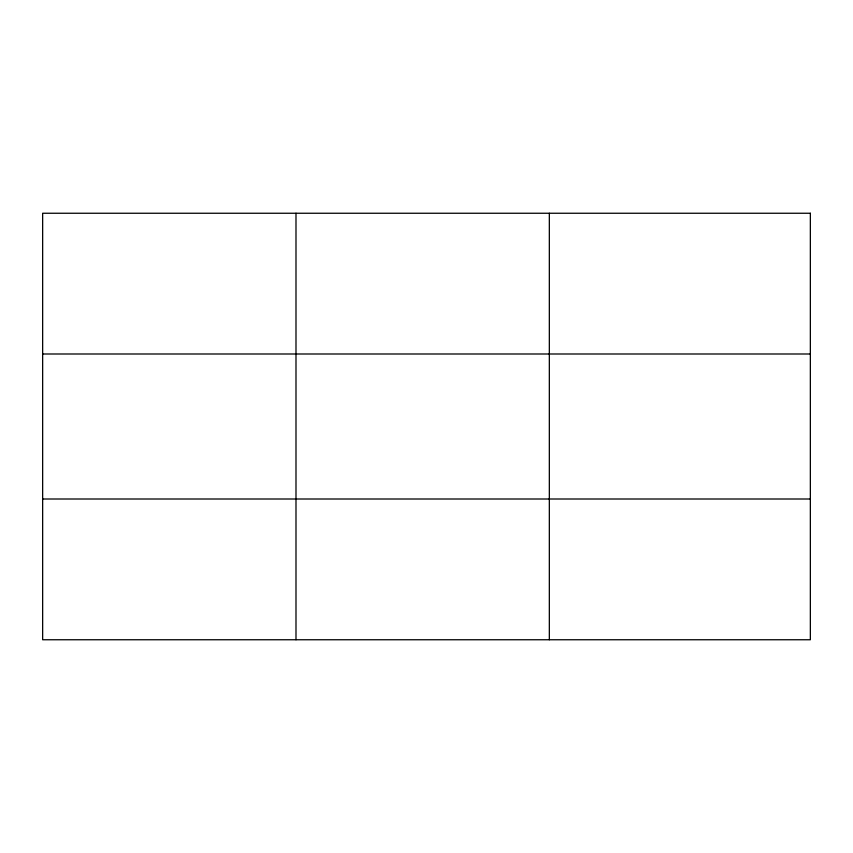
<?xml version="1.0" encoding="UTF-8"?>
<svg xmlns="http://www.w3.org/2000/svg" width="853" height="853" viewBox="0 0 853 853"><rect width="100%" height="100%" fill="white"/><g stroke="black" fill="none" stroke-linecap="round" stroke-linejoin="round"><path stroke-width="1.28" d="M295.991 639.75L295.991 213.25M549.332 639.75L549.332 213.25M42.65 353.995L810.35 353.995M42.65 499.005L810.35 499.005M810.35 213.25L42.65 213.25L42.65 639.75L810.35 639.75L810.35 213.25"/></g></svg>
